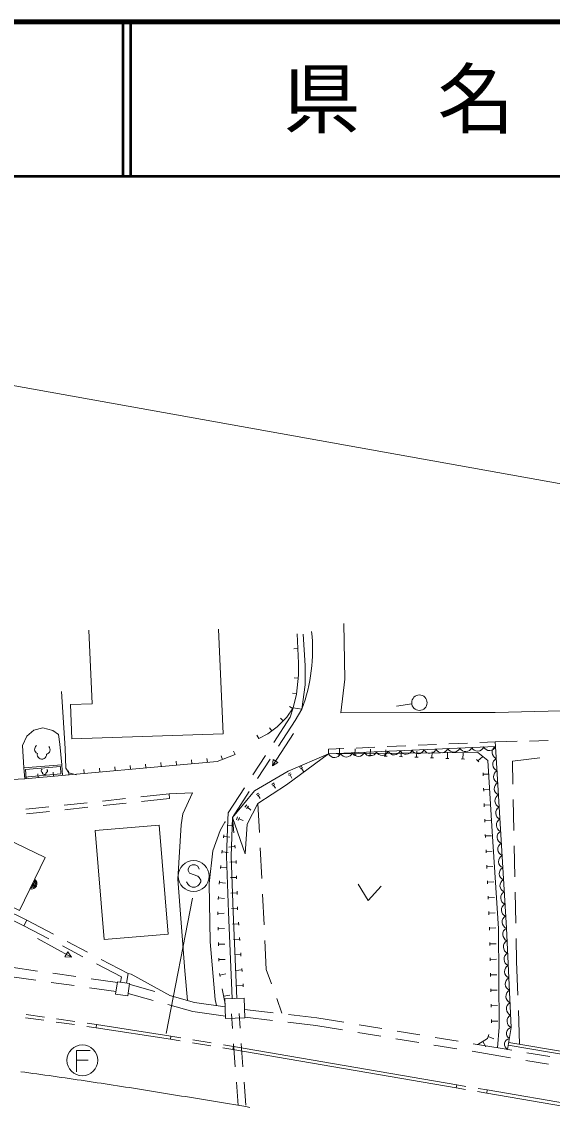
# Model space of a CAD drawing. Units: millimetres, scale not verified. Extents: x 40000 to 680000, y 20000 to 380000.
# Drawn here: x 291202 to 325560, y 309702 to 380000 of the extents above; entities that cross this region are included whole.
import ezdxf
from ezdxf.enums import TextEntityAlignment as Align

# ---------------------------------------------------------------- set-up
doc = ezdxf.new("R2010")
doc.units = ezdxf.units.MM
doc.header["$LTSCALE"] = 1000
doc.linetypes.add('CHAIN', pattern=[18.5, 12, -1.5, 3.5, -1.5])
for name, color, linetype, lineweight in [('M-BGD', 7, 'Continuous', 13), ('M-BMK', 2, 'CHAIN', 13), ('M-STR-HTXT', 7, 'Continuous', 13), ('M-TTL', 2, 'Continuous', 140), ('M-TTL-LINE', 7, 'Continuous', 50)]:
    doc.layers.add(name, color=color, linetype=linetype, lineweight=lineweight)
doc.layers.add('M-TTL-TXT', color=7, linetype='Continuous')
doc.styles.add('ＭＳ ゴシック', font='')
doc.styles.get('ＭＳ ゴシック').set_extended_font_data('MS Gothic')

msp = doc.modelspace()

# ---------------------------------------------------------------- linework, layer by layer
at = {"layer": 'M-BGD'}
for p, q in [((312059, 341025), (312119, 337420)), ((295765, 335825), (295545, 340602)), ((303938, 340661), (304250, 333886)), ((309031, 340357), (309119, 338458)), ((309561, 338315), (309434, 340349)), ((309075, 339407), (308825, 339396)), ((309557, 337059), (309561, 338315)), ((309102, 337482), (308853, 337509)), ((309345, 335490), (309557, 337059)), ((312119, 337420), (311861, 335246)), ((308994, 336488), (308746, 336514)), ((295765, 335825), (294366, 335777)), ((294366, 335777), (294442, 333551)), ((308751, 335522), (308546, 335665)), ((308576, 334961), (308787, 335574)), ((309345, 335490), (308787, 335574)), ((309345, 335490), (308918, 334752)), ((316461, 335825), (315472, 335674)), ((321861, 335272), (326995, 335397)), ((307522, 333332), (308576, 334961)), ((308918, 334752), (307838, 333083)), ((308139, 334735), (307959, 334908)), ((316999, 335261), (311861, 335246)), ((316999, 335261), (321861, 335272)), ((291976, 334121), (291539, 333725)), ((292570, 334278), (291976, 334121)), ((293218, 334110), (292570, 334278)), ((293581, 333840), (293218, 334110)), ((307392, 334077), (307247, 334280)), ((291539, 333725), (291255, 333120)), ((293674, 333212), (293581, 333840)), ((304250, 333886), (294442, 333551)), ((306550, 333584), (306423, 333799)), ((308795, 333903), (307432, 331807)), ((320063, 333288), (318864, 333234)), ((321870, 333369), (320862, 333324)), ((323288, 333401), (321870, 333369)), ((321870, 333369), (321888, 333069)), ((325288, 333446), (324088, 333419)), ((291346, 331674), (291255, 333120)), ((293800, 331888), (293674, 333212)), ((305014, 332539), (303864, 332097)), ((305014, 332539), (304909, 332766)), ((312071, 332930), (311062, 332885)), ((311062, 332885), (311076, 332585)), ((311076, 332582), (321888, 333069)), ((311870, 332555), (311670, 332562)), ((311770, 332559), (311785, 332958)), ((312869, 332517), (312669, 332524)), ((312769, 332521), (312784, 332920)), ((314069, 333019), (312870, 332966)), ((313768, 332483), (313784, 332882)), ((314768, 332445), (314783, 332844)), ((316067, 333109), (314868, 333055)), ((315767, 332406), (315782, 332806)), ((316766, 332368), (316781, 332768)), ((318065, 333198), (316866, 333145)), ((317765, 332330), (317781, 332730)), ((318765, 332292), (318780, 332692)), ((319764, 332254), (319779, 332654)), ((291346, 331674), (293800, 331888)), ((303864, 332097), (291394, 330977)), ((293800, 331888), (293848, 331197)), ((298243, 331592), (298221, 331841)), ((299239, 331682), (299217, 331931)), ((300235, 331771), (300212, 332020)), ((301231, 331861), (301208, 332110)), ((302227, 331950), (302204, 332199)), ((303223, 332040), (303200, 332289)), ((304197, 332225), (304107, 332458)), ((306163, 331233), (306978, 332492)), ((307294, 332244), (306479, 330985)), ((307480, 332224), (307432, 331807)), ((307432, 331807), (307794, 332020)), ((307794, 332020), (307480, 332224)), ((313868, 332479), (313668, 332486)), ((314868, 332441), (314668, 332448)), ((315867, 332403), (315667, 332410)), ((316866, 332365), (316666, 332372)), ((317865, 332327), (317666, 332334)), ((318865, 332289), (318665, 332296)), ((319864, 332250), (319664, 332258)), ((320794, 332067), (320662, 332218)), ((320728, 332142), (321030, 332405)), ((324751, 332329), (322983, 332120)), ((322983, 332120), (323013, 330629)), ((291394, 330977), (291346, 331674)), ((291386, 331076), (293742, 331288)), ((292267, 331055), (292245, 331304)), ((293263, 331145), (293241, 331394)), ((293742, 331288), (293708, 331779)), ((294259, 331234), (294237, 331483)), ((295255, 331324), (295233, 331573)), ((296251, 331413), (296229, 331662)), ((297247, 331503), (297225, 331752)), ((308452, 331277), (308601, 331364)), ((308505, 331187), (308654, 331275)), ((308579, 331231), (308702, 331022)), ((309192, 331706), (309341, 331794)), ((309244, 331617), (309393, 331704)), ((309319, 331661), (309441, 331452)), ((321082, 331167), (321074, 331367)), ((321078, 331267), (321478, 331282)), ((286385, 330726), (291394, 330977)), ((307390, 330614), (307540, 330702)), ((307443, 330525), (307592, 330612)), ((307517, 330568), (307640, 330359)), ((300743, 329996), (298921, 329800)), ((300743, 329996), (302253, 330062)), ((300743, 329996), (300775, 329698)), ((302253, 330062), (301644, 328715)), ((304565, 328765), (305620, 330393)), ((305936, 330145), (304856, 328477)), ((306395, 329960), (306544, 330048)), ((306448, 329871), (306597, 329958)), ((306522, 329914), (306645, 329705)), ((321119, 330168), (321111, 330368)), ((321115, 330268), (321515, 330282)), ((292955, 329160), (291463, 328999)), ((295441, 329427), (293949, 329266)), ((293988, 328969), (295479, 329129)), ((297926, 329694), (296435, 329533)), ((296474, 329236), (297965, 329396)), ((298959, 329503), (300775, 329698)), ((305653, 329126), (305788, 329290)), ((305751, 329045), (305886, 329208)), ((305819, 329127), (306047, 328938)), ((306496, 329381), (306591, 327504)), ((321156, 329168), (321148, 329368)), ((321152, 329268), (321552, 329283)), ((323034, 329630), (323075, 327630)), ((291502, 328702), (292994, 328862)), ((301644, 328715), (301536, 327998)), ((304550, 328309), (304565, 328765)), ((304856, 328477), (304941, 327481)), ((305103, 328319), (305179, 328517)), ((305222, 328273), (305298, 328471)), ((305260, 328372), (305536, 328265)), ((321193, 328169), (321185, 328369)), ((300108, 327976), (295962, 327632)), ((295962, 327632), (296548, 320576)), ((300694, 320920), (300108, 327976)), ((301536, 327998), (301322, 324465)), ((304062, 327627), (303573, 326311)), ((304376, 328214), (304062, 327627)), ((304368, 328140), (304376, 328214)), ((304898, 327979), (304500, 327945)), ((321189, 328269), (321589, 328284)), ((304268, 327145), (304288, 327344)), ((304278, 327244), (304676, 327204)), ((321233, 327170), (321223, 327370)), ((321228, 327270), (321628, 327288)), ((303573, 326311), (303342, 324195)), ((304168, 326150), (304188, 326349)), ((304178, 326249), (304576, 326209)), ((305017, 326584), (304619, 326550)), ((305009, 326684), (305026, 326484)), ((306641, 326505), (306742, 324507)), ((321278, 326171), (321269, 326371)), ((321273, 326271), (321673, 326289)), ((323096, 326630), (323137, 324631)), ((305083, 325587), (304683, 325574)), ((305080, 325686), (305086, 325487)), ((302064, 325309), (301973, 325127)), ((301973, 325127), (301973, 325036)), ((301973, 325036), (302064, 324855)), ((302245, 325400), (302064, 325309)), ((302064, 324855), (302609, 324673)), ((302427, 325400), (302245, 325400)), ((302609, 325309), (302427, 325400)), ((302700, 325127), (302609, 325309)), ((304078, 325154), (304094, 325353)), ((304086, 325254), (304485, 325222)), ((321323, 325172), (321314, 325372)), ((321319, 325272), (321719, 325290)), ((301756, 318532), (301322, 324465)), ((301973, 324127), (301882, 324309)), ((302064, 324036), (301973, 324127)), ((302609, 324673), (302700, 324582)), ((302700, 324127), (302609, 324036)), ((302700, 324582), (302791, 324400)), ((302791, 324309), (302700, 324127)), ((302791, 324400), (302791, 324309)), ((303342, 324195), (303398, 320410)), ((303998, 324157), (304014, 324356)), ((304006, 324257), (304405, 324225)), ((305115, 324587), (304715, 324574)), ((305112, 324687), (305118, 324487)), ((312988, 324154), (313647, 323092)), ((321369, 324173), (321360, 324373)), ((321364, 324273), (321764, 324291)), ((302245, 323946), (302064, 324036)), ((302427, 323946), (302245, 323946)), ((302609, 324036), (302427, 323946)), ((305147, 323588), (304747, 323575)), ((305144, 323688), (305150, 323488)), ((306792, 323509), (306893, 321511)), ((313647, 323092), (314482, 324023)), ((321414, 323174), (321405, 323374)), ((323157, 323631), (323199, 321631)), ((300553, 314472), (302256, 323246)), ((303919, 323160), (303935, 323360)), ((303927, 323260), (304326, 323228)), ((305176, 322688), (305182, 322488)), ((321410, 323274), (321809, 323292)), ((303911, 322161), (303907, 322361)), ((303909, 322261), (304309, 322270)), ((305179, 322588), (304779, 322575)), ((321460, 322175), (321451, 322375)), ((321455, 322275), (321855, 322293)), ((291524, 321818), (291342, 321461)), ((291342, 321461), (292949, 320616)), ((291524, 321818), (293259, 320905)), ((303933, 321161), (303929, 321361)), ((303931, 321261), (304331, 321270)), ((305244, 321590), (304845, 321561)), ((305236, 321690), (305251, 321491)), ((321502, 321247), (321496, 321376)), ((321499, 321311), (321899, 321330)), ((292231, 320639), (294417, 319426)), ((296548, 320576), (300694, 320920)), ((305318, 320593), (304919, 320563)), ((305311, 320693), (305325, 320493)), ((321504, 321176), (321502, 321247)), ((323219, 320632), (323250, 319141)), ((293834, 320151), (295161, 319453)), ((294144, 320440), (295472, 319742)), ((303398, 320410), (303730, 316677)), ((303955, 320162), (303951, 320362)), ((303953, 320262), (304353, 320271)), ((306943, 320512), (307038, 318635)), ((321524, 320176), (321520, 320376)), ((321522, 320276), (321922, 320284)), ((294180, 319772), (293998, 319444)), ((293998, 319444), (294417, 319426)), ((294417, 319426), (294180, 319772)), ((296357, 319276), (298092, 318364)), ((303977, 319162), (303973, 319362)), ((303975, 319262), (304375, 319271)), ((305392, 319596), (304993, 319566)), ((305385, 319696), (305400, 319496)), ((321545, 319176), (321541, 319376)), ((321543, 319276), (321943, 319285)), ((292225, 318525), (290515, 318770)), ((296046, 318987), (297653, 318143)), ((301756, 318532), (301939, 316615)), ((305466, 318599), (305067, 318569)), ((305459, 318698), (305474, 318499)), ((307038, 318635), (307377, 317686)), ((323250, 319141), (323330, 316963)), ((292123, 317933), (290400, 318181)), ((294598, 317578), (293113, 317791)), ((294699, 318170), (293215, 318383)), ((297398, 317783), (295689, 318028)), ((297653, 318143), (297601, 317803)), ((298092, 318364), (297997, 317746)), ((304049, 318167), (304013, 318364)), ((304031, 318266), (304425, 318337)), ((321565, 318177), (321561, 318377)), ((321563, 318277), (321963, 318285)), ((297310, 317189), (295588, 317436)), ((298096, 317069), (298090, 317070)), ((299704, 316618), (298096, 317069)), ((298222, 317657), (298175, 317664)), ((299829, 317206), (298222, 317657)), ((304371, 316396), (304192, 317380)), ((305541, 317601), (305142, 317572)), ((305533, 317701), (305548, 317502)), ((321586, 317177), (321582, 317377)), ((321584, 317277), (321984, 317285)), ((302274, 315897), (300666, 316348)), ((302398, 316486), (300791, 316936)), ((304377, 316208), (302398, 316486)), ((303730, 316677), (303818, 316287)), ((304282, 316888), (304676, 316960)), ((307713, 316744), (308051, 315796)), ((321607, 316177), (321603, 316377)), ((291483, 315700), (292671, 315532)), ((304395, 315600), (302274, 315897)), ((304779, 315754), (304849, 314808)), ((305275, 315769), (305345, 314823)), ((307479, 315822), (305634, 316035)), ((310318, 315495), (308473, 315707)), ((321605, 316277), (322005, 316285)), ((323367, 315963), (323447, 313786)), ((291455, 315502), (292643, 315334)), ((293435, 315222), (294623, 315054)), ((293464, 315420), (294652, 315252)), ((295415, 314942), (296020, 314856)), ((295444, 315139), (296050, 315054)), ((296020, 314856), (296050, 315054)), ((296050, 315054), (300858, 314302)), ((307452, 315322), (305649, 315530)), ((310249, 314999), (308445, 315207)), ((311980, 314713), (310249, 314999)), ((312056, 315207), (310318, 315495)), ((314523, 314799), (313043, 315044)), ((321627, 315177), (321623, 315377)), ((321625, 315277), (322025, 315285)), ((296020, 314856), (300826, 314105)), ((300826, 314105), (300858, 314302)), ((300858, 314302), (301501, 314197)), ((314446, 314305), (312966, 314550)), ((316989, 314391), (315509, 314636)), ((321360, 314156), (321458, 314410)), ((321409, 314283), (321782, 314139)), ((300826, 314105), (301469, 314000)), ((302259, 313871), (303443, 313677)), ((302291, 314068), (303475, 313874)), ((304232, 313548), (304875, 313442)), ((304265, 313745), (304908, 313640)), ((304875, 313442), (304908, 313640)), ((304908, 313640), (319369, 311159)), ((304923, 313811), (305034, 312315)), ((305419, 313826), (305530, 312330)), ((316913, 313897), (315433, 314142)), ((319379, 313489), (317899, 313734)), ((319456, 313983), (317976, 314228)), ((322180, 313533), (320442, 313820)), ((320743, 313770), (321360, 314156)), ((321052, 313963), (321264, 313624)), ((322935, 313403), (322180, 313533)), ((295628, 313369), (294753, 313369)), ((294753, 313369), (294753, 311994)), ((304875, 313442), (319335, 310962)), ((322097, 313040), (320366, 313326)), ((322851, 312910), (322097, 313040)), ((325399, 312981), (323920, 313235)), ((294753, 312744), (295503, 312744)), ((325315, 312488), (323837, 312742)), ((305108, 311318), (305220, 309822)), ((305605, 311332), (305716, 309837)), ((319369, 311159), (319335, 310962)), ((319335, 310962), (319933, 310861)), ((319369, 311159), (319967, 311058)), ((320722, 310727), (321320, 310626)), ((320755, 310924), (321353, 310823)), ((321320, 310626), (321353, 310823)), ((321353, 310823), (359737, 304210)), ((321320, 310626), (359703, 304013))]:
    msp.add_line(p, q, dxfattribs=at)
for points in [[(309119, 338458), (309123, 337679), (308991, 336455), (308787, 335574), (308368, 334972), (307749, 334330), (307136, 333895), (306550, 333584)], [(293786, 336628), (294022, 332940), (294053, 331653), (294257, 331355), (294759, 331229)], [(311076, 332585), (308450, 331467), (306278, 330194), (304856, 328477), (305664, 326109)], [(305664, 326109), (305800, 328034), (306496, 329381), (308354, 330584), (311076, 332585)], [(322006, 313561), (322109, 314881), (322066, 321283), (321658, 327571), (321378, 332165), (320730, 332677), (311076, 332585)], [(321888, 333069), (322584, 321293), (322901, 314868), (322661, 313450)], [(291494, 330984), (291452, 331583), (293708, 331779)], [(304550, 328309), (304471, 325953), (304587, 322341), (304823, 316743)], [(305123, 316752), (304886, 322353), (304771, 325953), (304856, 328477)], [(281250, 327094), (282876, 326023), (287091, 324009), (291524, 321818)], [(281030, 326760), (282679, 325674), (286916, 323649), (291342, 321461)], [(298092, 318364), (298286, 318325), (300831, 316925)], [(322707, 313721), (341456, 310552), (342160, 310164), (360692, 306951), (360885, 308121)], [(342011, 310344), (341546, 310740), (322738, 313905)]]:
    msp.add_lwpolyline(points, dxfattribs=at)
for points in [[(286404, 324685), (291056, 322440), (292712, 325881), (288184, 328059)], [(298068, 316917), (297283, 317030), (297398, 317832), (298183, 317720)], [(304399, 315451), (304362, 316730), (305613, 316766), (305650, 315488)]]:
    msp.add_lwpolyline(points, close=True, dxfattribs=at)
for centre, radius in [((316955, 335901), 500), ((302336, 324673), 1000), ((295128, 312744), 1000)]:
    msp.add_circle(centre, radius, dxfattribs=at)
for centre, radius, start, end in [((299179, 339314), 10861, 339.38624, 6.32994), ((292337, 332887), 300, 126.38604, 246.10902), ((292507, 332546), 300, 167.10674, 2.82643), ((292735, 332852), 300, 283.82415, 43.54713), ((311454, 332773), 424, 206.79702, 338.36868), ((312226, 332808), 424, 206.79702, 338.36868), ((312999, 332842), 424, 206.79702, 338.36868), ((313771, 332877), 424, 206.79702, 338.36868), ((314543, 332912), 424, 206.79702, 338.36868), ((315316, 332947), 424, 206.79702, 338.36868), ((316088, 332982), 424, 206.79702, 338.36868), ((316860, 333017), 424, 206.79702, 338.36868), ((317633, 333051), 424, 206.79702, 338.36868), ((318405, 333086), 424, 206.79702, 338.36868), ((319177, 333121), 424, 206.79702, 338.36868), ((319949, 333156), 424, 206.79702, 338.36868), ((320722, 333191), 424, 206.79702, 338.36868), ((321494, 333226), 424, 206.79702, 338.36868), ((322095, 332688), 434, 118.48903, 248.27397), ((322142, 331903), 434, 118.48903, 248.27397), ((292588, 331499), 120, 126.38604, 246.10902), ((292657, 331363), 120, 167.10674, 2.82643), ((292748, 331485), 120, 283.82415, 43.54713), ((322188, 331117), 434, 118.48903, 248.27397), ((322234, 330332), 434, 118.48903, 248.27397), ((322281, 329547), 434, 118.48903, 248.27397), ((322327, 328762), 434, 118.48903, 248.27397), ((322374, 327977), 434, 118.48903, 248.27397), ((322420, 327192), 434, 118.48903, 248.27397), ((322466, 326407), 434, 118.48903, 248.27397), ((322513, 325622), 434, 118.48903, 248.27397), ((322559, 324837), 434, 118.48903, 248.27397), ((291835, 324184), 354, 253.09871, 55.50389), ((291835, 324184), 283, 255.32275, 53.27985), ((291835, 324184), 212, 259.06907, 49.53352), ((291835, 324184), 142, 266.7808, 41.82179), ((291835, 324184), 100, 277.09846, 31.50413), ((322605, 324052), 434, 118.48903, 248.27397), ((322652, 323266), 434, 118.48903, 248.27397), ((322698, 322481), 434, 118.48903, 248.27397), ((322745, 321696), 434, 118.48903, 248.27397), ((322802, 320901), 448, 119.07635, 246.56831), ((322841, 320098), 448, 119.07635, 246.56831), ((322881, 319295), 448, 119.07635, 246.56831), ((322921, 318492), 448, 119.07635, 246.56831), ((322960, 317688), 448, 119.07635, 246.56831), ((323000, 316885), 448, 119.07635, 246.56831), ((323039, 316082), 448, 119.07635, 246.56831), ((323079, 315279), 448, 119.07635, 246.56831), ((322972, 314491), 383, 100.75993, 240.06108), ((322852, 313782), 383, 100.75993, 240.06108)]:
    msp.add_arc(centre, radius, start, end, dxfattribs=at)
at = {"layer": 'M-BMK'}
msp.add_lwpolyline([(305965, 309698), (305705, 309742), (305446, 309786), (305186, 309829), (304927, 309873), (304667, 309917), (304408, 309960), (304148, 310004), (303889, 310047), (303629, 310090), (303369, 310133), (303110, 310176), (302850, 310219), (302591, 310262), (302331, 310305), (302071, 310347), (301812, 310390), (301552, 310432), (301292, 310475), (301032, 310517), (300773, 310559), (300513, 310601), (300253, 310643), (299993, 310685), (299733, 310726), (299473, 310768), (299213, 310809), (298954, 310850), (298694, 310891), (298434, 310932), (298174, 310973), (297914, 311014), (297654, 311054), (297394, 311094), (297134, 311134), (296873, 311174), (296613, 311214), (296353, 311254), (296093, 311293), (295833, 311333), (295573, 311372), (295312, 311411), (295052, 311450), (294792, 311488), (294531, 311527), (294271, 311565), (294011, 311603), (293750, 311641), (293490, 311678), (293229, 311716), (292969, 311753), (292708, 311790), (292448, 311827), (292187, 311863), (291926, 311900), (291666, 311936), (291405, 311972), (291144, 312008)], dxfattribs=at)
at = {"layer": 'M-STR-HTXT'}
msp.add_line((278633, 358610), (414855, 334106), dxfattribs=at)
at = {"layer": 'M-TTL'}
msp.add_line((680000, 380000), (40000, 380000), dxfattribs=at)
at = {"layer": 'M-TTL-LINE'}
for p, q in [((297750, 380000), (297750, 370000)), ((298250, 380000), (298250, 370000)), ((40000, 370000), (680000, 370000))]:
    msp.add_line(p, q, dxfattribs=at)

# ---------------------------------------------------------------- texts
at = {"layer": 'M-TTL-TXT', "style": 'ＭＳ ゴシック'}
msp.add_text('県\u3000名', height=3666, dxfattribs=at).set_placement((315625, 375000), align=Align.MIDDLE_CENTER)

doc.saveas('drawing.dxf')
